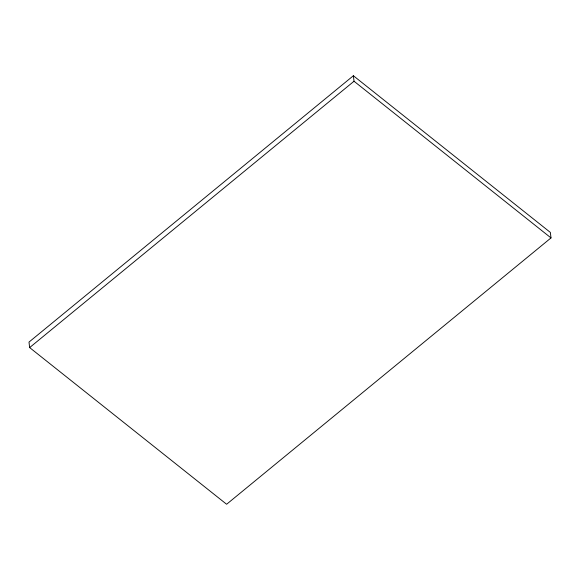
<?xml version="1.0" encoding="UTF-8"?>
<svg xmlns="http://www.w3.org/2000/svg" width="580" height="580" viewBox="0 0 580 580"><rect width="100%" height="100%" fill="white"/><g stroke="black" fill="none" stroke-linecap="round" stroke-linejoin="round"><path stroke-width="0.87" d="M353.38 75.741L29 342.077L29.645 347.587L226.62 504.259L551 237.923L550.355 232.413L353.38 75.741L354.025 81.243L551 237.923M29.645 347.587L354.025 81.243"/></g></svg>
